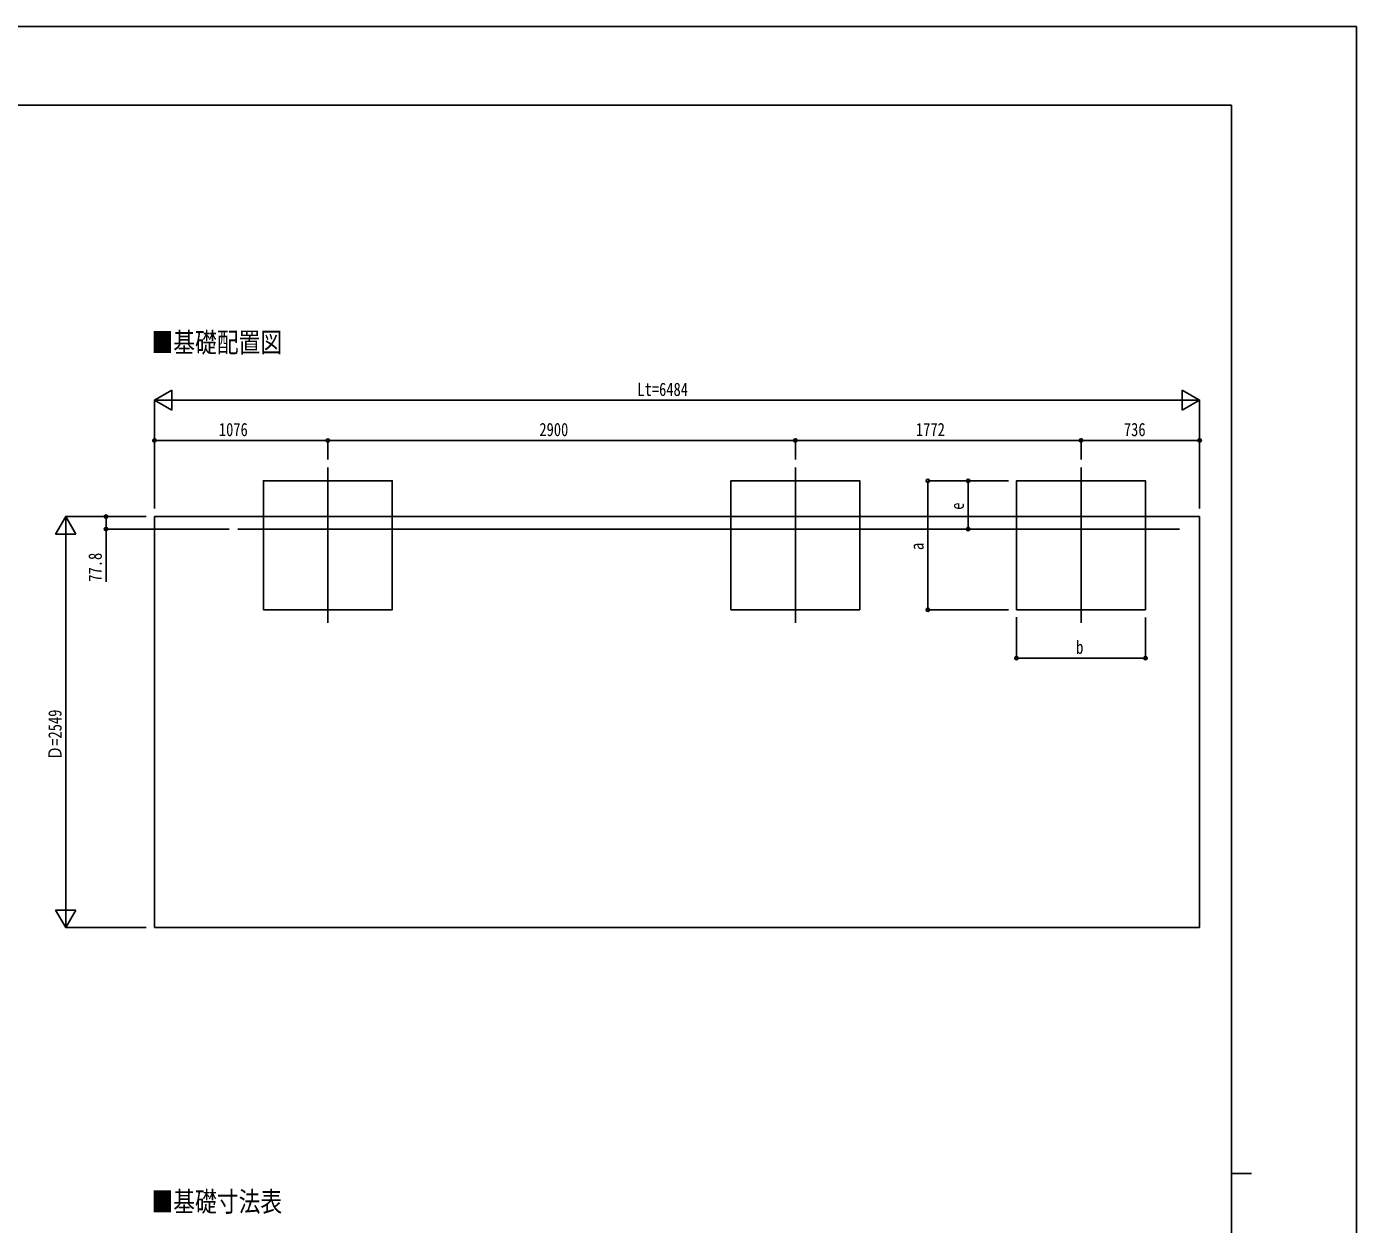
# Model space of a CAD drawing. Units: millimetres, scale not verified. Extents: x -10512 to 10512, y -7425 to 7425.
# Drawn here: x 2263 to 10512, y -3 to 7425 of the extents above; entities that cross this region are included whole.
import ezdxf
from ezdxf.enums import TextEntityAlignment as Align

# ---------------------------------------------------------------- set-up
doc = ezdxf.new("R2010")
doc.units = ezdxf.units.MM
doc.header["$LTSCALE"] = 30
for name, color, linetype in [('0-2_USER1', 3, 'Continuous'), ('0-3_YKK_12', 2, 'Continuous'), ('0-5_YKK_A1', 4, 'Continuous'), ('0-6_YKK_D', 6, 'Continuous'), ('0-7_YKK_ZWAK', 7, 'Continuous')]:
    doc.layers.add(name, color=color, linetype=linetype)
doc.styles.add('ＭＳ ゴシック', font='')
doc.styles.get('ＭＳ ゴシック').set_extended_font_data('MS Gothic')

msp = doc.modelspace()

# ---------------------------------------------------------------- linework, layer by layer
at = {"layer": '0-3_YKK_12'}
for p, q in [((4132.14, 4689.89), (4132.14, 3727.37)), ((7032.14, 4689.89), (7032.14, 3727.37)), ((8804.14, 4689.89), (8804.14, 3727.37)), ((3573.47, 4308.63), (9415.64, 4308.63))]:
    msp.add_line(p, q, dxfattribs=at)
at = {"layer": '0-5_YKK_A1'}
for p, q in [((3056.14, 4386.43), (9540.14, 4386.43)), ((3056.14, 4386.43), (3056.14, 1837.43)), ((9540.14, 4386.43), (9540.14, 1837.43)), ((9540.14, 1837.43), (3056.14, 1837.43))]:
    msp.add_line(p, q, dxfattribs=at)
for points in [[(3732.14, 3808.63), (4532.14, 3808.63), (4532.14, 4608.63), (3732.14, 4608.63)], [(6632.14, 3808.63), (7432.14, 3808.63), (7432.14, 4608.63), (6632.14, 4608.63)], [(8404.14, 3808.63), (9204.14, 3808.63), (9204.14, 4608.63), (8404.14, 4608.63)]]:
    msp.add_lwpolyline(points, close=True, dxfattribs=at)
at = {"layer": '0-6_YKK_D'}
for p, q in [((3056.14, 5108.63), (3164.39, 5171.13)), ((3164.39, 5046.13), (3164.39, 5171.13)), ((9540.14, 5108.63), (9431.89, 5171.13)), ((9431.89, 5171.13), (9431.89, 5046.13)), ((3056.14, 4436.43), (3056.14, 5109.63)), ((3056.14, 5108.63), (3164.39, 5046.13)), ((3056.14, 5108.63), (3272.65, 5108.63)), ((3181.14, 5108.63), (9415.14, 5108.63)), ((9540.14, 5108.63), (9323.63, 5108.63)), ((9540.14, 5108.63), (9431.89, 5046.13)), ((9540.14, 4436.43), (9540.14, 5109.63)), ((3056.14, 4739.89), (3056.14, 4859.63)), ((4132.14, 4858.63), (3056.14, 4858.63)), ((4132.14, 4739.89), (4132.14, 4859.63)), ((4132.14, 4739.89), (4132.14, 4859.63)), ((4132.14, 4858.63), (7032.14, 4858.63)), ((7032.14, 4739.89), (7032.14, 4859.63)), ((7032.14, 4739.89), (7032.14, 4859.63)), ((7032.14, 4858.63), (8804.14, 4858.63)), ((8804.14, 4739.89), (8804.14, 4859.63)), ((8804.14, 4739.89), (8804.14, 4859.63)), ((8804.14, 4858.63), (9540.14, 4858.63)), ((9540.14, 4739.89), (9540.14, 4859.63)), ((8354.14, 4608.63), (7853.14, 4608.63)), ((7854.14, 3808.63), (7854.14, 4608.63)), ((8353.14, 4608.63), (8103.14, 4608.63)), ((8104.14, 4308.63), (8104.14, 4608.63)), ((2506.14, 4386.43), (2443.64, 4278.17)), ((3006.14, 4386.43), (2505.14, 4386.43)), ((2506.14, 4386.43), (2568.64, 4278.17)), ((2506.14, 4386.43), (2506.14, 4169.92)), ((3006.14, 4386.43), (2755.14, 4386.43)), ((3520.03, 4308.63), (2755.14, 4308.63)), ((8215.33, 4308.63), (8103.14, 4308.63)), ((2443.64, 4278.17), (2568.64, 4278.17)), ((2506.14, 1962.43), (2506.14, 4261.43)), ((8354.14, 3808.63), (7853.14, 3808.63)), ((8404.14, 3761.54), (8404.14, 3507.63)), ((9204.14, 3759.61), (9204.14, 3507.63)), ((8404.14, 3508.63), (9204.14, 3508.63)), ((2506.14, 1837.43), (2506.14, 2053.93)), ((2506.14, 1837.43), (2443.64, 1945.68)), ((2568.64, 1945.68), (2443.64, 1945.68)), ((2506.14, 1837.43), (2568.64, 1945.68)), ((3006.14, 1837.43), (2505.14, 1837.43))]:
    msp.add_line(p, q, dxfattribs=at)
msp.add_lwpolyline([(2756.14, 4386.43), (2756.14, 4308.63), (2756.14, 3980.79)], dxfattribs=at)
for centre in [(3056.14, 4858.63), (4132.14, 4858.63), (4132.14, 4858.63), (7032.14, 4858.63), (7032.14, 4858.63), (8804.14, 4858.63), (8804.14, 4858.63), (9540.14, 4858.63), (7854.14, 4608.63), (8104.14, 4608.63), (2756.14, 4386.43), (2756.14, 4308.63), (8104.14, 4308.63), (7854.14, 3808.63), (8404.14, 3508.63), (9204.14, 3508.63)]:
    msp.add_circle(centre, 10.62, dxfattribs=at)
at = {"layer": '0-7_YKK_ZWAK'}
for p, q in [((9737.55, 6937.5), (-9762.45, 6937.5)), ((9737.55, 6937.5), (9737.55, -6312.5)), ((9737.55, 312.5), (9862.55, 312.5))]:
    msp.add_line(p, q, dxfattribs=at)
msp.add_lwpolyline([(-10512.5, -7425), (10512.5, -7425), (10512.5, 7425), (-10512.5, 7425)], close=True, dxfattribs=at)

# ---------------------------------------------------------------- texts
at = {"layer": '0-2_USER1', "style": 'ＭＳ ゴシック', "width": 0.8}
for s, p in [('■基礎配置図', (3038.13, 5367.41)), ('■基礎寸法表', (3038.13, 38.44))]:
    msp.add_text(s, height=123.8, dxfattribs=at).set_placement(p, align=Align.BOTTOM_LEFT)
at = {"layer": '0-6_YKK_D', "style": 'ＭＳ ゴシック', "width": 0.8}
for s, p in [('Lt=6484', (6052.14, 5109.63)), ('1076', (3456.14, 4860.29)), ('2900', (5444.14, 4860.29)), ('1772', (7780.14, 4860.29)), ('736', (9070.14, 4860.29)), ('b', (8774.14, 3510.29))]:
    msp.add_text(s, height=82.48, dxfattribs=at).set_placement(p, align=Align.BOTTOM_LEFT)
for s, p in [('e', (8102.47, 4428.63)), ('a', (7852.47, 4178.63)), ('77.8', (2754.47, 3982.46)), ('Ｄ=2549', (2505.14, 2874.93))]:
    msp.add_text(s, height=82.48, rotation=90, dxfattribs=at).set_placement(p, align=Align.BOTTOM_LEFT)

doc.saveas('drawing.dxf')
